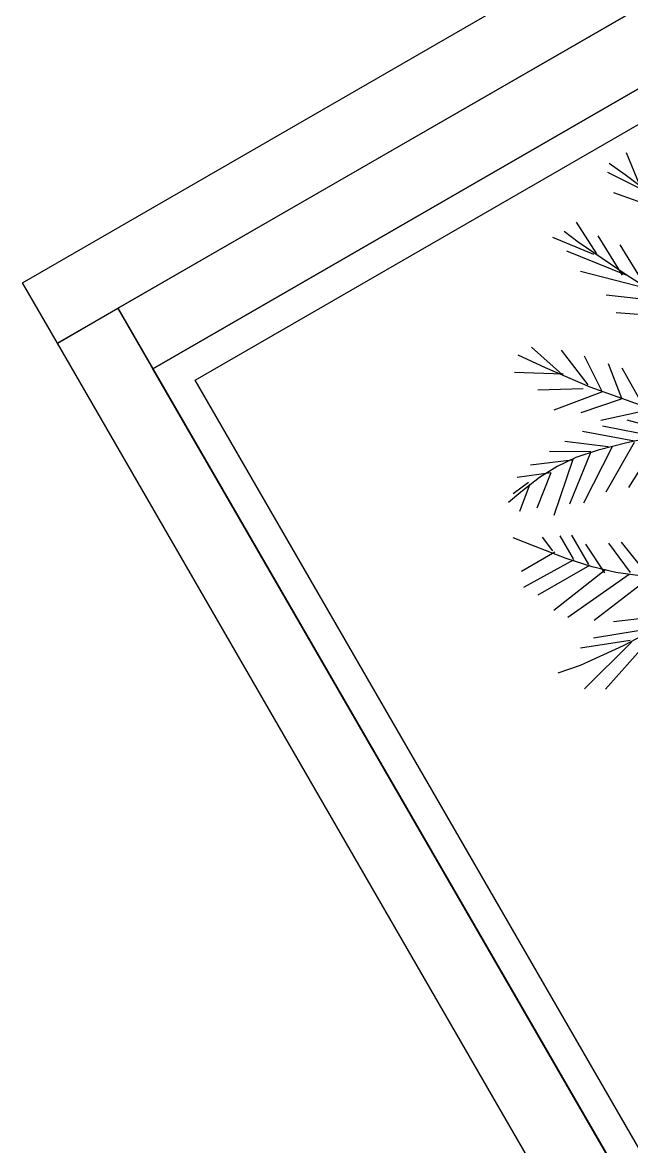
# Model space of a CAD drawing. Header units: millimetres. Extents: x 1993 to 4093, y 1262 to 2017.
# Drawn here: x 3810.96 to 3816.19, y 1513.94 to 1523.6 of the extents above; entities that cross this region are included whole.
import ezdxf

# ---------------------------------------------------------------- set-up
doc = ezdxf.new("R2010")
doc.units = ezdxf.units.MM
doc.layers.add('LOW HEIGHT STORAGE WITH PLANTER BOX', color=251, linetype='Continuous', lineweight=25)

# ---------------------------------------------------------------- blocks, each defined once
blk = doc.blocks.new('LHS 4FT')
at = {"layer": 'LOW HEIGHT STORAGE WITH PLANTER BOX', "ltscale": 0.7}
for p, q in [((-8.4001, 23.9998), (8.4001, 24.0001)), ((8.4, -24.0001), (8.4001, 24.0001)), ((8.4001, 24.0001), (8.4001, 23.4001)), ((8.4001, 24.0001), (9, 24.0001)), ((9, 24.0001), (9, -24.0001)), ((8.4001, 23.4001), (-8.4001, 23.3998)), ((7.8, -23.4), (7.8007, 23.4)), ((7.8007, 23.4), (8.3998, 23.4001)), ((8.3998, 23.4001), (8.4, -23.4))]:
    blk.add_line(p, q, dxfattribs=at)
at = {"layer": 'LOW HEIGHT STORAGE WITH PLANTER BOX', "ltscale": 0.1}
for p, q in [((-8.4003, 23.3999), (7.8007, 23.3999)), ((7.8007, 23.3999), (7.8, -23.4)), ((-8.1333, 23.1333), (7.5343, 23.1333)), ((7.5343, 23.1333), (7.5343, -23.1335))]:
    blk.add_line(p, q, dxfattribs=at)
at = {"layer": 'LOW HEIGHT STORAGE WITH PLANTER BOX'}
for p, q in [((3.758, 21.4978), (3.7978, 21.6966)), ((3.7112, 21.0166), (3.5647, 21.5662)), ((4.5721, 21.0899), (4.5812, 21.5845)), ((3.7192, 21.0921), (3.758, 21.4978)), ((4.3614, 20.8976), (4.279, 21.4563)), ((4.4622, 20.9983), (4.4622, 21.5112)), ((4.7094, 21.1998), (4.7094, 21.5296)), ((4.8363, 21.3222), (4.9938, 21.4468)), ((3.6929, 20.751), (3.4731, 21.4105)), ((3.7295, 21.0166), (3.8852, 21.4196)), ((4.2241, 20.7419), (4.1691, 21.383)), ((3.7112, 20.7693), (3.9035, 21.2823)), ((4.615, 21.1407), (4.8363, 21.3222)), ((5.3235, 21.0926), (5.1647, 21.2876)), ((5.3022, 21.1949), (5.2789, 21.3284)), ((5.3417, 21.0945), (5.3243, 21.2584)), ((4.1142, 20.5953), (4.0318, 21.1998)), ((4.7277, 21.209), (4.8743, 21.2273)), ((5.3299, 20.9923), (5.3022, 21.1949)), ((5.3174, 20.8893), (5.427, 21.1588)), ((3.7021, 20.5129), (3.9402, 21.0624)), ((3.7028, 20.6397), (3.7192, 21.0921)), ((4.441, 20.9839), (4.615, 21.1407)), ((4.5812, 21.0899), (4.8102, 21.0899)), ((5.3174, 20.8893), (5.1154, 21.1442)), ((4.2976, 20.8323), (4.441, 20.9839)), ((4.4713, 20.9983), (4.7644, 20.9983)), ((5.3223, 20.6687), (4.9875, 21.0478)), ((5.3214, 20.6779), (5.4616, 21.0059)), ((5.3383, 20.814), (5.3299, 20.9923)), ((4.3431, 20.9159), (4.6362, 20.9342)), ((5.3033, 20.5009), (5.0048, 20.8838)), ((4.168, 20.6666), (4.2976, 20.8323)), ((5.2487, 20.3202), (4.9517, 20.7769)), ((5.3033, 20.5009), (5.4828, 20.8055)), ((5.3241, 20.6371), (5.3383, 20.814)), ((4.2332, 20.7235), (4.5446, 20.7602)), ((5.9984, 20.3719), (6.2186, 20.7269)), ((4.1325, 20.6045), (4.4988, 20.6594)), ((5.2641, 20.3494), (5.4901, 20.6497)), ((5.2839, 20.4386), (5.3241, 20.6371)), ((5.699, 20.156), (5.772, 20.5966)), ((5.8048, 20.287), (5.9896, 20.6289)), ((6.1207, 20.4766), (6.3345, 20.6262)), ((5.1851, 20.1384), (4.9375, 20.5635)), ((5.1952, 20.1303), (5.4902, 20.4747)), ((5.7861, 20.2263), (6.1207, 20.4766)), ((5.9974, 20.3811), (6.3358, 20.4906)), ((5.2145, 20.1955), (5.2839, 20.4386)), ((5.5629, 20.0495), (5.6355, 20.4072)), ((5.1162, 19.9193), (4.8748, 20.3727)), ((5.1071, 19.9183), (5.4438, 20.304)), ((5.3741, 19.919), (5.4913, 20.2906)), ((5.8106, 20.2323), (6.183, 20.281)), ((5.1124, 19.8849), (5.2145, 20.1955)), ((5.4107, 19.9102), (5.7861, 20.2263)), ((5.0497, 19.7649), (5.3831, 20.0949)), ((5.7081, 20.157), (6.0417, 20.1371)), ((5.5639, 20.0404), (5.8822, 19.9912)), ((5.3933, 19.9118), (5.7897, 19.9077)), ((6.2706, 19.3755), (6.6887, 19.8013)), ((6.4654, 19.4775), (6.8973, 19.8175)), ((6.7574, 19.6305), (7.0603, 19.8616)), ((5.8248, 19.1212), (6.2274, 19.7147)), ((6.052, 19.2403), (6.4035, 19.7139)), ((6.9163, 19.6927), (7.0548, 19.752)), ((6.4668, 19.4787), (6.9163, 19.6927)), ((6.7497, 19.6058), (7.0731, 19.6201)), ((6.4812, 19.5065), (6.8784, 19.5181)), ((5.9993, 19.2348), (6.4668, 19.4787)), ((6.2787, 19.3797), (6.7169, 19.3922)), ((6.7145, 18.8637), (7.1299, 19.2157)), ((7.0074, 18.9758), (7.3068, 19.174)), ((7.2164, 19.0555), (7.3688, 19.1252)), ((6.9565, 18.9452), (7.2164, 19.0555)), ((7.0151, 19.0005), (7.3725, 18.9499))]:
    blk.add_line(p, q, dxfattribs=at)

msp = doc.modelspace()

# ---------------------------------------------------------------- block references
at = {"layer": 'LOW HEIGHT STORAGE WITH PLANTER BOX', "rotation": 120}
msp.add_blockref('LHS 4FT', (3836.2449, 1525.5672), dxfattribs=at)

doc.saveas('drawing.dxf')
